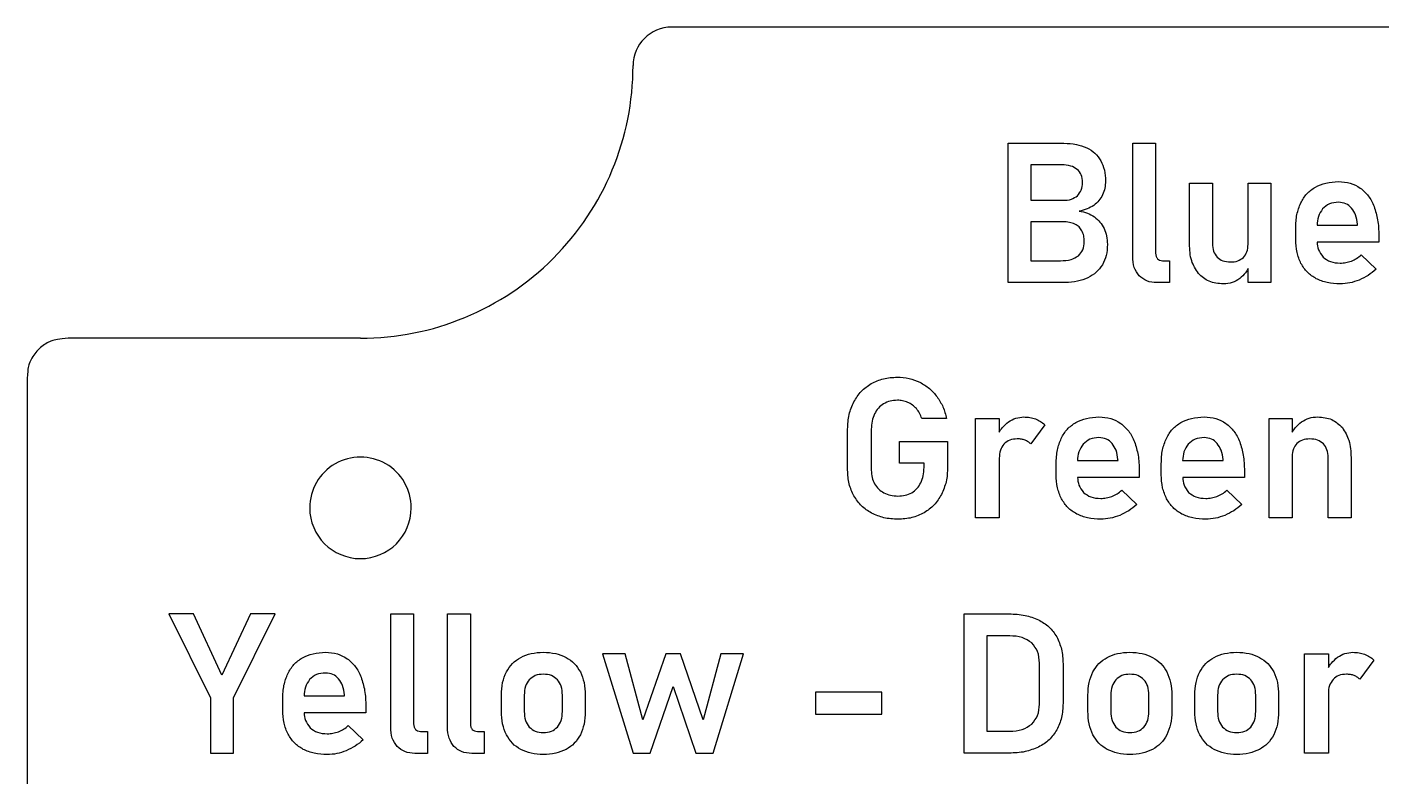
# Model space of a CAD drawing. Extents: x -56 to 56, y -81 to 81.
# Drawn here: x -55.68 to -14.32, y 57.79 to 80.68 of the extents above; entities that cross this region are included whole.
import ezdxf

# ---------------------------------------------------------------- set-up
doc = ezdxf.new("R2010")
doc.units = 0
doc.layers.get('0').update_dxf_attribs({"linetype": 'CONTINUOUS'})

msp = doc.modelspace()

# ---------------------------------------------------------------- linework, layer by layer
at = {"color": 7}
for points in [[(36.000001, 80.677107), (-36.000001, 80.677107)], [(-23.974211, 72.881096), (-25.727994, 72.881096), (-25.727994, 77.131098), (-24.023902, 77.131098)], [(-21.922285, 73.679068), (-21.922285, 77.131098), (-21.223695, 77.131098), (-21.223695, 73.775526)], [(-24.091129, 76.470506), (-25.029404, 76.470506), (-25.029404, 75.389005), (-24.050209, 75.389005)], [(-20.188963, 74.056131), (-20.188963, 75.91514), (-19.490373, 75.91514), (-19.490373, 74.070745)], [(-18.403029, 74.044439), (-18.403029, 75.91514), (-17.707362, 75.91514), (-17.707362, 72.881096), (-18.403029, 72.881096), (-18.403029, 73.307486)], [(-24.050209, 74.73426), (-25.029404, 74.73426), (-25.029404, 73.544612), (-24.123282, 73.544612)], [(-16.947388, 74.196435), (-16.947388, 74.538421)], [(-16.296193, 74.62611), (-15.059147, 74.62611), (-15.06207, 74.661187)], [(-23.401308, 74.126283), (-23.401308, 74.13506)], [(-22.696872, 74.047363), (-22.696872, 74.038586)], [(-14.410247, 74.313351), (-14.410247, 74.114591), (-16.29467, 74.114591)], [(-14.945154, 73.71999), (-14.489169, 73.290313)], [(-21.010318, 73.544612), (-20.802789, 73.544612), (-20.802789, 72.875251), (-21.182773, 72.875251)], [(-45.499999, 71.177106), (-54.42618, 71.177106)], [(-55.677105, 69.950583), (-55.677105, -69.92617)], [(-27.608926, 68.727556), (-28.363051, 68.727556)], [(-25.998368, 67.514522), (-25.998368, 65.696435), (-26.726188, 65.696435), (-26.726188, 68.730479), (-25.998368, 68.730479), (-25.998368, 68.310005)], [(-17.054076, 67.572982), (-17.054076, 65.696435), (-17.752666, 65.696435), (-17.752666, 68.730479), (-17.054076, 68.730479), (-17.054076, 68.310036)], [(-30.625432, 67.149152), (-30.625432, 68.403104)], [(-29.90346, 68.403104), (-29.90346, 67.149152)], [(-24.609956, 68.537561), (-25.036711, 67.950045)], [(-28.292902, 67.359605), (-29.047028, 67.359605), (-29.047028, 68.028965), (-27.57385, 68.028965), (-27.57385, 67.242686)], [(-23.608004, 67.441449), (-22.370961, 67.441449), (-22.373884, 67.476524)], [(-20.398582, 67.441449), (-19.161539, 67.441449), (-19.164463, 67.476524)], [(-15.256448, 67.537907), (-15.256448, 65.696435), (-15.955038, 65.696435), (-15.955038, 67.534983)], [(-28.292902, 67.230993), (-28.292902, 67.359605)], [(-24.2592, 67.011771), (-24.2592, 67.35376)], [(-21.722061, 67.12869), (-21.722061, 66.929927), (-23.60648, 66.929927)], [(-21.049778, 67.011771), (-21.049778, 67.35376)], [(-18.51264, 67.12869), (-18.51264, 66.929927), (-20.39706, 66.929927)], [(-22.256965, 66.535327), (-21.80098, 66.105649)], [(-19.047541, 66.535327), (-18.591559, 66.105649)], [(-44.575309, 59.309741), (-44.575309, 62.76177), (-43.876719, 62.76177), (-43.876719, 59.406199)], [(-42.841991, 59.309741), (-42.841991, 62.76177), (-42.143401, 62.76177), (-42.143401, 59.406199)], [(-25.698762, 58.511769), (-27.072558, 58.511769), (-27.072558, 62.76177), (-25.695839, 62.76177)], [(-25.678301, 62.09241), (-26.373968, 62.09241), (-26.373968, 59.181129), (-25.678301, 59.181129)], [(-24.769256, 60.011255), (-24.769256, 61.262287)], [(-24.050207, 61.238902), (-24.050207, 60.034637)], [(-15.950651, 60.329856), (-15.950651, 58.511769), (-16.678474, 58.511769), (-16.678474, 61.545813), (-15.950651, 61.545813), (-15.950651, 61.125353)], [(-14.562244, 61.3529), (-14.988994, 60.765381)], [(-47.872421, 59.827105), (-47.872421, 60.169093)], [(-47.221227, 60.256783), (-45.984183, 60.256783), (-45.987118, 60.29186)], [(-41.196356, 59.789109), (-41.196356, 60.283091)], [(-40.497766, 60.283091), (-40.497766, 59.780341)], [(-39.334423, 59.780341), (-39.334423, 60.283091)], [(-38.635833, 60.283091), (-38.635833, 59.780341)], [(-23.290233, 59.789109), (-23.290233, 60.283091)], [(-22.591643, 60.283091), (-22.591643, 59.780341)], [(-21.428301, 59.780341), (-21.428301, 60.283091)], [(-20.729711, 60.283091), (-20.729711, 59.780341)], [(-20.028197, 59.789109), (-20.028197, 60.283091)], [(-19.329607, 60.283091), (-19.329607, 59.780341)], [(-18.166265, 59.780341), (-18.166265, 60.283091)], [(-17.467675, 60.283091), (-17.467675, 59.780341)], [(-45.335283, 59.944027), (-45.335283, 59.745263), (-47.219703, 59.745263)], [(-45.870187, 59.350663), (-45.414204, 58.920988)], [(-43.663345, 59.175284), (-43.455813, 59.175284), (-43.455813, 58.505924), (-43.8358, 58.505924)], [(-41.930021, 59.175284), (-41.722492, 59.175284), (-41.722492, 58.505924), (-42.102478, 58.505924)]]:
    msp.add_lwpolyline(points, dxfattribs=at)
for points in [[(-43.950001, 65.999999), (-43.950001, 65.999999)], [(-48.857464, 62.76177), (-49.728509, 60.888145), (-50.599554, 62.76177), (-51.350759, 62.76177), (-50.076343, 60.195402), (-50.076343, 58.511769), (-49.377752, 58.511769), (-49.377752, 60.195402), (-48.106259, 62.76177), (-48.857464, 62.76177), (-48.857464, 62.76177)], [(-36.651136, 58.511769), (-35.955467, 60.54908), (-35.2598, 58.511769), (-34.736591, 58.511769), (-33.801239, 61.545813), (-34.496906, 61.545813), (-35.034734, 59.526042), (-35.733324, 61.545813), (-36.177612, 61.545813), (-36.876203, 59.526042), (-37.414031, 61.545813), (-38.109697, 61.545813), (-37.174348, 58.511769), (-36.651136, 58.511769), (-36.651136, 58.511769)], [(-31.60901, 59.70142), (-29.586315, 59.70142), (-29.586315, 60.370781), (-31.60901, 60.370781), (-31.60901, 59.70142), (-31.60901, 59.70142)]]:
    msp.add_lwpolyline(points, close=True, dxfattribs=at)
for points in [[(-36.000001, 80.677107), (-36.650098, 80.677106), (-37.177105, 80.150097), (-37.177105, 79.5)], [(-39.614824, 73.614825), (-38.053979, 75.175671), (-37.177105, 77.292632), (-37.177105, 79.5)], [(-24.023902, 77.131098), (-23.895589, 77.127118), (-23.767276, 77.123111), (-23.643551, 77.096751)], [(-23.643551, 77.096751), (-23.535631, 77.07375), (-23.431202, 77.033737), (-23.326774, 76.993717)], [(-23.326774, 76.993717), (-23.238063, 76.943648), (-23.149352, 76.893579), (-23.076858, 76.826013)], [(-23.076858, 76.826013), (-23.006857, 76.760768), (-22.951976, 76.679212), (-22.897096, 76.597655)], [(-22.897096, 76.597655), (-22.854924, 76.504468), (-22.812752, 76.411284), (-22.788579, 76.313762)], [(-23.816371, 76.436526), (-23.902715, 76.464892), (-23.996922, 76.467698), (-24.091129, 76.470506)], [(-23.617608, 76.334587), (-23.682156, 76.374113), (-23.746704, 76.413638), (-23.816371, 76.436526)], [(-23.497038, 76.166883), (-23.523933, 76.228367), (-23.570771, 76.281479), (-23.617608, 76.334587)], [(-23.456845, 75.935601), (-23.461657, 76.016303), (-23.466469, 76.097002), (-23.497038, 76.166883)], [(-22.788579, 76.313762), (-22.761833, 76.205863), (-22.757121, 76.092655), (-22.752409, 75.979447)], [(-23.608839, 75.529309), (-23.564567, 75.584094), (-23.520296, 75.638879), (-23.494844, 75.701032)], [(-23.494844, 75.701032), (-23.465502, 75.772691), (-23.461173, 75.854146), (-23.456845, 75.935601)], [(-22.775063, 75.756204), (-22.790176, 75.687226), (-22.816598, 75.620689), (-22.843022, 75.554156)], [(-22.752409, 75.979447), (-22.755784, 75.904131), (-22.759157, 75.828814), (-22.775063, 75.756204)], [(-16.605401, 75.587768), (-16.531477, 75.667355), (-16.439097, 75.729864), (-16.346717, 75.792376)], [(-16.346717, 75.792376), (-16.240614, 75.840936), (-16.134511, 75.889492), (-16.023369, 75.917333)], [(-16.023369, 75.917333), (-15.899993, 75.948237), (-15.770407, 75.95361), (-15.640821, 75.958986)], [(-15.640821, 75.958986), (-15.517808, 75.952185), (-15.394795, 75.945355), (-15.280199, 75.910391)], [(-15.280199, 75.910391), (-15.173921, 75.877949), (-15.074882, 75.821279), (-14.975843, 75.764609)], [(-14.975843, 75.764609), (-14.888335, 75.69017), (-14.800826, 75.615731), (-14.732504, 75.526752)], [(-24.050209, 75.389005), (-23.962389, 75.392363), (-23.874569, 75.395722), (-23.795178, 75.424082)], [(-23.795178, 75.424082), (-23.729182, 75.447648), (-23.669011, 75.488477), (-23.608839, 75.529309)], [(-22.956285, 75.37841), (-23.001984, 75.324243), (-23.058421, 75.279167), (-23.114857, 75.234087)], [(-22.843022, 75.554156), (-22.877373, 75.49269), (-22.911724, 75.431231), (-22.956285, 75.37841)], [(-16.909027, 74.955675), (-16.883359, 75.075464), (-16.838645, 75.191314), (-16.793933, 75.307163)], [(-16.793933, 75.307163), (-16.737552, 75.406677), (-16.681171, 75.506195), (-16.605401, 75.587768)], [(-15.640821, 75.327624), (-15.737588, 75.32119), (-15.834355, 75.314783), (-15.918503, 75.2783)], [(-15.41502, 75.283778), (-15.483098, 75.314549), (-15.56196, 75.321088), (-15.640821, 75.327624)], [(-15.240373, 75.152246), (-15.295342, 75.203387), (-15.35031, 75.254531), (-15.41502, 75.283778)], [(-14.732504, 75.526752), (-14.658177, 75.429952), (-14.606555, 75.315943), (-14.554934, 75.201937)], [(-23.315811, 75.12594), (-23.392364, 75.094636), (-23.474296, 75.076672), (-23.556228, 75.058712)], [(-23.556228, 75.058712), (-23.470861, 75.042653), (-23.385495, 75.026612), (-23.305948, 74.995502)], [(-23.114857, 75.234087), (-23.180344, 75.194322), (-23.24583, 75.154554), (-23.315811, 75.12594)], [(-23.305948, 74.995502), (-23.23155, 74.966405), (-23.162243, 74.92414), (-23.092935, 74.881871)], [(-23.092935, 74.881871), (-23.032068, 74.832485), (-22.971202, 74.783099), (-22.921941, 74.72403)], [(-16.947388, 74.538421), (-16.942749, 74.679193), (-16.938109, 74.819963), (-16.909027, 74.955675)], [(-16.255374, 74.891735), (-16.284136, 74.808135), (-16.291925, 74.717697), (-16.296193, 74.62611)], [(-16.126032, 75.130323), (-16.176228, 75.053104), (-16.226424, 74.975882), (-16.255374, 74.891735)], [(-15.918503, 75.2783), (-15.99455, 75.245337), (-16.060291, 75.187828), (-16.126032, 75.130323)], [(-15.12126, 74.941793), (-15.150411, 75.015932), (-15.195392, 75.084089), (-15.240373, 75.152246)], [(-15.06207, 74.661187), (-15.07438, 74.757527), (-15.086688, 74.853866), (-15.12126, 74.941793)], [(-14.554934, 75.201937), (-14.51279, 75.067517), (-14.470645, 74.9331), (-14.44642, 74.795644)], [(-23.851447, 74.716359), (-23.916065, 74.730244), (-23.983137, 74.732248), (-24.050209, 74.734252)], [(-23.687761, 74.662647), (-23.741713, 74.683503), (-23.795666, 74.704362), (-23.851447, 74.716359)], [(-23.560612, 74.575324), (-23.597129, 74.610551), (-23.642445, 74.6366), (-23.687761, 74.662647)], [(-23.47146, 74.456579), (-23.49846, 74.498994), (-23.525459, 74.541412), (-23.560612, 74.575324)], [(-23.418845, 74.308969), (-23.430569, 74.359481), (-23.451015, 74.408029), (-23.471459, 74.456579)], [(-22.921941, 74.72403), (-22.872848, 74.665161), (-22.835282, 74.596677), (-22.797716, 74.52819)], [(-22.797716, 74.52819), (-22.768309, 74.453209), (-22.738904, 74.378229), (-22.722082, 74.300564)], [(-14.44642, 74.795644), (-14.418559, 74.63756), (-14.414404, 74.475454), (-14.410247, 74.313351)], [(-23.445883, 73.880022), (-23.413045, 73.95441), (-23.407176, 74.040347), (-23.401308, 74.126283)], [(-23.401308, 74.135052), (-23.403537, 74.193839), (-23.405767, 74.252623), (-23.418845, 74.308969)], [(-22.696872, 74.038594), (-22.702098, 73.926492), (-22.707325, 73.814391), (-22.734871, 73.707931)], [(-22.722082, 74.300564), (-22.704237, 74.218178), (-22.700554, 74.132769), (-22.696871, 74.047363)], [(-20.121369, 73.540226), (-20.17572, 73.702078), (-20.182342, 73.879105), (-20.188963, 74.056131)], [(-19.490373, 74.070745), (-19.486393, 73.988347), (-19.482417, 73.90595), (-19.454565, 73.83216)], [(-18.438105, 73.816448), (-18.410941, 73.886725), (-18.406985, 73.965583), (-18.403029, 74.044439)], [(-16.907196, 73.797813), (-16.937319, 73.926907), (-16.942354, 74.061671), (-16.947388, 74.196435)], [(-16.29467, 74.114591), (-16.289452, 74.0337), (-16.28007, 73.954345), (-16.252088, 73.881848)], [(-23.804676, 73.58261), (-23.72592, 73.608264), (-23.652765, 73.652435), (-23.579609, 73.696606)], [(-23.579609, 73.696606), (-23.527638, 73.754577), (-23.475667, 73.812551), (-23.445883, 73.880022)], [(-22.734871, 73.707931), (-22.760245, 73.609865), (-22.804556, 73.516587), (-22.848868, 73.423307)], [(-21.873691, 73.339273), (-21.911935, 73.44494), (-21.91711, 73.562002), (-21.922285, 73.679068)], [(-21.223695, 73.775526), (-21.222284, 73.741665), (-21.220847, 73.707804), (-21.20981, 73.677239)], [(-21.20981, 73.677239), (-21.200494, 73.651444), (-21.184325, 73.627986), (-21.168158, 73.604531)], [(-19.454565, 73.83216), (-19.43057, 73.768589), (-19.388859, 73.711405), (-19.347148, 73.654221)], [(-19.347148, 73.654221), (-19.291991, 73.611219), (-19.236834, 73.568217), (-19.174692, 73.543514)], [(-18.713593, 73.541688), (-18.652585, 73.565197), (-18.597957, 73.606055), (-18.543329, 73.646915)], [(-18.543329, 73.646915), (-18.502466, 73.701288), (-18.461603, 73.755658), (-18.438105, 73.816448)], [(-16.786625, 73.461306), (-16.833472, 73.571971), (-16.88032, 73.682636), (-16.907196, 73.797813)], [(-16.252088, 73.881848), (-16.220997, 73.801302), (-16.166939, 73.729222), (-16.112881, 73.657145)], [(-16.112881, 73.657145), (-16.04106, 73.603083), (-15.969239, 73.54902), (-15.88891, 73.517939)], [(-15.088014, 73.61403), (-15.03758, 73.644727), (-14.991367, 73.682359), (-14.945154, 73.71999)], [(-45.499999, 71.177106), (-43.292631, 71.177106), (-41.17567, 72.05398), (-39.614824, 73.614825)], [(-24.123282, 73.544612), (-24.014061, 73.547434), (-23.904839, 73.549974), (-23.804676, 73.58261)], [(-22.848868, 73.423307), (-22.90602, 73.340794), (-22.963173, 73.258281), (-23.035207, 73.192029)], [(-21.727907, 73.085705), (-21.784505, 73.16747), (-21.841103, 73.249233), (-21.873691, 73.339273)], [(-21.168158, 73.604531), (-21.146729, 73.587089), (-21.125299, 73.569617), (-21.100931, 73.559592)], [(-21.100931, 73.559592), (-21.073253, 73.548219), (-21.041786, 73.546413), (-21.010318, 73.544606)], [(-19.918589, 73.155856), (-19.997281, 73.280452), (-20.075973, 73.405045), (-20.121369, 73.540226)], [(-19.174692, 73.543514), (-19.103783, 73.51532), (-19.02378, 73.510971), (-18.943777, 73.506614)], [(-18.943777, 73.506614), (-18.86417, 73.51048), (-18.784564, 73.514346), (-18.713593, 73.541688)], [(-18.403029, 73.307486), (-18.425305, 73.262009), (-18.449588, 73.218005), (-18.479025, 73.17778)], [(-16.590054, 73.192393), (-16.667669, 73.269934), (-16.727147, 73.365621), (-16.786625, 73.461306)], [(-15.88891, 73.517939), (-15.796227, 73.482077), (-15.692217, 73.476808), (-15.588207, 73.471536)], [(-15.588207, 73.471536), (-15.530605, 73.474358), (-15.473003, 73.477124), (-15.416846, 73.487623)], [(-15.416846, 73.487623), (-15.359451, 73.498347), (-15.303565, 73.517095), (-15.247678, 73.535852)], [(-15.247678, 73.535843), (-15.193051, 73.559606), (-15.138425, 73.58335), (-15.088014, 73.61403)], [(-14.489169, 73.290313), (-14.568313, 73.222376), (-14.647457, 73.15444), (-14.73433, 73.098492)], [(-23.605916, 72.916174), (-23.725642, 72.890096), (-23.849926, 72.8856), (-23.974211, 72.881096)], [(-23.290236, 73.0214), (-23.394233, 72.980509), (-23.498231, 72.939618), (-23.605916, 72.916174)], [(-23.035207, 73.192029), (-23.109627, 73.123582), (-23.199931, 73.072491), (-23.290236, 73.0214)], [(-21.494434, 72.927863), (-21.579237, 72.963048), (-21.653572, 73.024378), (-21.727907, 73.085705)], [(-21.182773, 72.875251), (-21.291049, 72.881827), (-21.399325, 72.888403), (-21.494434, 72.927863)], [(-19.592313, 72.916902), (-19.712435, 72.97012), (-19.815512, 73.062988), (-19.918589, 73.155856)], [(-19.154231, 72.837253), (-19.307146, 72.84778), (-19.46006, 72.858307), (-19.592313, 72.916902)], [(-18.881666, 72.877444), (-18.967491, 72.848717), (-19.060861, 72.842985), (-19.154231, 72.837253)], [(-18.654403, 72.998015), (-18.727965, 72.951141), (-18.801526, 72.904267), (-18.881666, 72.877444)], [(-18.479025, 73.17778), (-18.527979, 73.110884), (-18.591192, 73.054451), (-18.654403, 72.998015)], [(-16.321873, 72.996553), (-16.417275, 73.055823), (-16.512677, 73.115089), (-16.590054, 73.192393)], [(-15.986461, 72.877077), (-16.101228, 72.903719), (-16.211551, 72.950133), (-16.321873, 72.996553)], [(-15.588207, 72.837253), (-15.72283, 72.842192), (-15.857453, 72.847131), (-15.986461, 72.877077)], [(-15.297007, 72.866847), (-15.392204, 72.84774), (-15.490206, 72.842491), (-15.588207, 72.837253)], [(-15.007996, 72.955631), (-15.103336, 72.921107), (-15.198675, 72.886583), (-15.297007, 72.866847)], [(-14.73433, 73.098492), (-14.820484, 73.04301), (-14.91424, 72.999322), (-15.007996, 72.955631)], [(-54.42618, 71.177106), (-54.685627, 71.151226), (-54.852753, 71.122189), (-54.92551, 71.098705)], [(-55.227988, 70.925155), (-55.33692, 70.836868), (-55.428995, 70.733264), (-55.502548, 70.617025)], [(-54.92551, 71.098705), (-55.00486, 71.073107), (-55.11905, 71.013443), (-55.227988, 70.925155)], [(-55.502548, 70.617025), (-55.576103, 70.500789), (-55.623401, 70.379586), (-55.642033, 70.288177)], [(-55.642033, 70.288177), (-55.653237, 70.233163), (-55.665768, 70.120531), (-55.677105, 69.950583)], [(-29.904921, 69.792978), (-29.783374, 69.850504), (-29.661829, 69.908032), (-29.534067, 69.940953)], [(-29.534067, 69.940953), (-29.396955, 69.976284), (-29.252683, 69.983284), (-29.108408, 69.99028)], [(-29.108408, 69.99028), (-28.987095, 69.984212), (-28.865779, 69.978144), (-28.74925, 69.951184)], [(-28.74925, 69.951184), (-28.63653, 69.925106), (-28.528289, 69.879508), (-28.420049, 69.833901)], [(-30.436899, 69.236151), (-30.36798, 69.349017), (-30.299059, 69.461881), (-30.20964, 69.555121)], [(-30.20964, 69.555121), (-30.12138, 69.647151), (-30.013151, 69.720066), (-29.904921, 69.792978)], [(-28.420049, 69.833901), (-28.319434, 69.776166), (-28.21882, 69.718435), (-28.131406, 69.645001)], [(-28.131406, 69.645001), (-28.043302, 69.570991), (-27.968609, 69.48103), (-27.893915, 69.391068)], [(-30.578298, 68.848127), (-30.546827, 68.981096), (-30.491865, 69.108623), (-30.436899, 69.236151)], [(-29.526397, 69.17623), (-29.583547, 69.135477), (-29.640699, 69.094721), (-29.686795, 69.043966)], [(-29.331285, 69.258438), (-29.398753, 69.24015), (-29.462575, 69.208194), (-29.526397, 69.17623)], [(-29.108408, 69.285842), (-29.184069, 69.281834), (-29.259728, 69.277827), (-29.331285, 69.258438)], [(-28.947282, 69.269402), (-28.99988, 69.28024), (-29.054146, 69.283062), (-29.108408, 69.285856)], [(-28.791267, 69.220076), (-28.842705, 69.239267), (-28.894143, 69.258438), (-28.947282, 69.269402)], [(-28.648039, 69.139329), (-28.692272, 69.171124), (-28.741771, 69.195601), (-28.791267, 69.220076)], [(-28.525275, 69.028622), (-28.564422, 69.067989), (-28.603569, 69.107359), (-28.648039, 69.139329)], [(-27.893915, 69.391068), (-27.828838, 69.290631), (-27.763761, 69.190194), (-27.71671, 69.081965)], [(-27.71671, 69.081965), (-27.667792, 68.969443), (-27.638359, 68.848499), (-27.608926, 68.727556)], [(-30.625432, 68.403104), (-30.618913, 68.553574), (-30.612393, 68.704044), (-30.578298, 68.848127)], [(-29.80554, 68.866395), (-29.834084, 68.795297), (-29.86263, 68.7242), (-29.87898, 68.650461)], [(-29.686795, 69.043966), (-29.734157, 68.991814), (-29.769847, 68.929105), (-29.80554, 68.866395)], [(-28.428453, 68.890511), (-28.45518, 68.939555), (-28.490226, 68.984087), (-28.525275, 69.028622)], [(-28.363051, 68.727556), (-28.381847, 68.783503), (-28.400637, 68.839451), (-28.428453, 68.890511)], [(-25.714841, 68.623791), (-25.643062, 68.667696), (-25.571283, 68.711599), (-25.493426, 68.736688)], [(-25.493426, 68.736688), (-25.416291, 68.761552), (-25.333189, 68.767933), (-25.250087, 68.774323)], [(-25.250087, 68.774323), (-25.186507, 68.772347), (-25.122927, 68.770118), (-25.060825, 68.759337)], [(-25.060825, 68.759337), (-25.003223, 68.749346), (-24.946892, 68.731876), (-24.890561, 68.714396)], [(-24.890561, 68.714401), (-24.838807, 68.692162), (-24.787053, 68.669954), (-24.740031, 68.640233)], [(-23.658531, 68.607713), (-23.552426, 68.656272), (-23.446322, 68.704828), (-23.335178, 68.732669)], [(-23.335178, 68.732669), (-23.211802, 68.763573), (-23.082218, 68.768946), (-22.952633, 68.774323)], [(-22.952633, 68.774323), (-22.82962, 68.767521), (-22.706606, 68.76072), (-22.59201, 68.72573)], [(-22.59201, 68.72573), (-22.485733, 68.693288), (-22.386695, 68.636618), (-22.287657, 68.579945)], [(-20.449109, 68.607713), (-20.343004, 68.656272), (-20.2369, 68.704828), (-20.125756, 68.732669)], [(-20.125756, 68.732669), (-20.00238, 68.763573), (-19.872794, 68.768949), (-19.743209, 68.774323)], [(-19.743209, 68.774323), (-19.620196, 68.767521), (-19.497184, 68.76072), (-19.382589, 68.72573)], [(-19.382589, 68.72573), (-19.276311, 68.693288), (-19.177273, 68.636618), (-19.078235, 68.579945)], [(-16.766162, 68.628174), (-16.692373, 68.670792), (-16.618584, 68.713411), (-16.539268, 68.737783)], [(-16.539268, 68.737783), (-16.455782, 68.763437), (-16.366173, 68.768881), (-16.276564, 68.774323)], [(-16.276564, 68.774323), (-16.125305, 68.763429), (-15.974046, 68.752535), (-15.843968, 68.693576)], [(-15.843968, 68.693576), (-15.724975, 68.639643), (-15.623708, 68.545488), (-15.522442, 68.451333)], [(-29.87898, 68.650461), (-29.896788, 68.570101), (-29.900118, 68.486603), (-29.903448, 68.403104)], [(-25.998368, 68.310005), (-25.970521, 68.356659), (-25.940695, 68.401682), (-25.906296, 68.442929)], [(-25.906296, 68.442929), (-25.850499, 68.509835), (-25.78267, 68.566813), (-25.714841, 68.623791)], [(-24.740031, 68.640233), (-24.693596, 68.610882), (-24.651776, 68.574221), (-24.609956, 68.537561)], [(-24.105744, 68.122499), (-24.049364, 68.222017), (-23.992984, 68.321531), (-23.917215, 68.403104)], [(-23.917215, 68.403104), (-23.843291, 68.482694), (-23.750911, 68.545203), (-23.658531, 68.607713)], [(-22.287657, 68.579945), (-22.20015, 68.505506), (-22.112642, 68.43107), (-22.04432, 68.342091)], [(-22.04432, 68.342091), (-21.969992, 68.245291), (-21.91837, 68.131282), (-21.866748, 68.017273)], [(-20.896323, 68.122499), (-20.839943, 68.222017), (-20.783563, 68.321531), (-20.707793, 68.403104)], [(-20.707793, 68.403104), (-20.633869, 68.482694), (-20.541489, 68.545203), (-20.449109, 68.607713)], [(-19.078235, 68.579945), (-18.990727, 68.505506), (-18.903218, 68.43107), (-18.834896, 68.342091)], [(-18.834896, 68.342091), (-18.760568, 68.245291), (-18.708947, 68.131282), (-18.657326, 68.017273)], [(-17.054076, 68.310036), (-17.025086, 68.358685), (-16.994007, 68.405599), (-16.957984, 68.448412)], [(-16.957984, 68.448412), (-16.902004, 68.514938), (-16.834083, 68.571557), (-16.766162, 68.628174)], [(-15.522442, 68.451333), (-15.445036, 68.324754), (-15.367631, 68.198174), (-15.322947, 68.061483)], [(-25.853681, 67.948583), (-25.895821, 67.888433), (-25.937961, 67.82828), (-25.962195, 67.761879)], [(-25.6794, 68.065869), (-25.742651, 68.039707), (-25.798166, 67.99415), (-25.853681, 67.948583)], [(-25.445928, 68.104962), (-25.527026, 68.100136), (-25.608124, 68.095338), (-25.6794, 68.065869)], [(-25.319509, 68.095096), (-25.360957, 68.102405), (-25.403443, 68.103675), (-25.445928, 68.104973)], [(-25.209167, 68.065502), (-25.245667, 68.077016), (-25.282167, 68.088503), (-25.319509, 68.095096)], [(-25.114901, 68.016909), (-25.144011, 68.036551), (-25.176589, 68.051024), (-25.209167, 68.065502)], [(-25.036711, 67.950045), (-25.061688, 67.973949), (-25.086662, 67.997859), (-25.114901, 68.016909)], [(-24.220834, 67.771011), (-24.195165, 67.890801), (-24.150454, 68.00665), (-24.105744, 68.122499)], [(-23.437845, 67.945659), (-23.488041, 67.86844), (-23.538236, 67.791218), (-23.567185, 67.707074)], [(-23.230314, 68.093636), (-23.306363, 68.060673), (-23.372104, 68.003167), (-23.437845, 67.945659)], [(-22.952633, 68.14296), (-23.0494, 68.136526), (-23.146167, 68.130119), (-23.230314, 68.093636)], [(-22.726831, 68.099117), (-22.79491, 68.129888), (-22.873771, 68.136424), (-22.952633, 68.14296)], [(-22.552185, 67.967582), (-22.607153, 68.018726), (-22.662121, 68.069868), (-22.726831, 68.099117)], [(-22.433073, 67.757129), (-22.462225, 67.831269), (-22.507205, 67.899425), (-22.552185, 67.967582)], [(-21.866748, 68.017273), (-21.824602, 67.882856), (-21.782456, 67.748436), (-21.758232, 67.61098)], [(-21.011414, 67.771011), (-20.985743, 67.890801), (-20.941034, 68.00665), (-20.896323, 68.122499)], [(-20.228424, 67.945659), (-20.278619, 67.86844), (-20.328815, 67.791218), (-20.357764, 67.707074)], [(-20.020892, 68.093636), (-20.096941, 68.060673), (-20.162683, 68.003167), (-20.228424, 67.945659)], [(-19.743209, 68.14296), (-19.839976, 68.136526), (-19.936744, 68.130119), (-20.020892, 68.093636)], [(-19.517412, 68.099117), (-19.58549, 68.129885), (-19.664349, 68.136424), (-19.743209, 68.14296)], [(-19.342763, 67.967582), (-19.397732, 68.018726), (-19.452701, 68.069868), (-19.517412, 68.099117)], [(-19.223652, 67.757129), (-19.252803, 67.831269), (-19.297783, 67.899425), (-19.342763, 67.967582)], [(-18.657326, 68.017273), (-18.615181, 67.882856), (-18.573035, 67.748436), (-18.54881, 67.61098)], [(-16.913774, 67.96612), (-16.95464, 67.912382), (-16.995507, 67.858641), (-17.019, 67.798415)], [(-16.744242, 68.070252), (-16.804945, 68.046996), (-16.85936, 68.006557), (-16.913774, 67.96612)], [(-16.516249, 68.104962), (-16.595063, 68.101096), (-16.673878, 68.097201), (-16.744242, 68.070252)], [(-16.278028, 68.067695), (-16.351293, 68.096462), (-16.433771, 68.100712), (-16.516249, 68.104962)], [(-16.101188, 67.955889), (-16.157823, 67.999312), (-16.214457, 68.042732), (-16.278028, 68.067695)], [(-15.991573, 67.776128), (-16.016053, 67.840438), (-16.058621, 67.898164), (-16.101188, 67.955889)], [(-15.322947, 68.061483), (-15.269096, 67.896747), (-15.262772, 67.717327), (-15.256448, 67.537907)], [(-44.724731, 67.343118), (-45.20444, 67.620207), (-45.795562, 67.620207), (-46.275271, 67.343118)], [(-25.962195, 67.761879), (-25.990251, 67.68501), (-25.994309, 67.599767), (-25.998368, 67.514522)], [(-24.2592, 67.35376), (-24.254557, 67.49453), (-24.249915, 67.635299), (-24.220834, 67.771011)], [(-23.567185, 67.707074), (-23.595947, 67.623471), (-23.603736, 67.533033), (-23.608004, 67.441449)], [(-22.373884, 67.476524), (-22.386194, 67.572863), (-22.398502, 67.669205), (-22.433073, 67.757129)], [(-21.758232, 67.61098), (-21.730374, 67.452896), (-21.726217, 67.290793), (-21.722061, 67.12869)], [(-21.049778, 67.35376), (-21.045136, 67.49453), (-21.040496, 67.635299), (-21.011414, 67.771011)], [(-20.357764, 67.707074), (-20.386525, 67.623471), (-20.394314, 67.533033), (-20.398582, 67.441449)], [(-19.164462, 67.476524), (-19.176773, 67.572863), (-19.18908, 67.669205), (-19.223652, 67.757129)], [(-18.54881, 67.61098), (-18.520952, 67.452896), (-18.516795, 67.290793), (-18.51264, 67.12869)], [(-17.019, 67.798415), (-17.046073, 67.729014), (-17.050074, 67.650996), (-17.054076, 67.572982)], [(-15.955038, 67.534983), (-15.959127, 67.618309), (-15.963214, 67.701633), (-15.991573, 67.776128)], [(-46.275271, 67.343118), (-46.75498, 67.066029), (-47.050335, 66.553984), (-47.05, 65.999999)], [(-43.950001, 65.999999), (-43.949667, 66.553984), (-44.245022, 67.066029), (-44.724731, 67.343118)], [(-30.577567, 66.728974), (-30.611925, 66.86446), (-30.618678, 67.006804), (-30.625432, 67.149152)], [(-29.90346, 67.149152), (-29.899932, 67.073891), (-29.896404, 66.998631), (-29.878257, 66.927003)], [(-28.317382, 66.979985), (-28.299235, 67.061493), (-28.296074, 67.146245), (-28.292913, 67.230993)], [(-27.57385, 67.242686), (-27.58033, 67.092134), (-27.58681, 66.941586), (-27.620616, 66.7973)], [(-24.219007, 66.61315), (-24.249131, 66.742244), (-24.254165, 66.877008), (-24.2592, 67.011771)], [(-21.009586, 66.61315), (-21.039709, 66.742244), (-21.044744, 66.877008), (-21.049778, 67.011771)], [(-30.433975, 66.362872), (-30.489796, 66.482927), (-30.545617, 66.602984), (-30.577567, 66.728974)], [(-29.878257, 66.927003), (-29.861437, 66.860619), (-29.832026, 66.797353), (-29.802624, 66.73409)], [(-29.802616, 66.73409), (-29.765385, 66.677928), (-29.728154, 66.621766), (-29.680947, 66.575882)], [(-28.509567, 66.590862), (-28.462162, 66.64155), (-28.426492, 66.703167), (-28.390819, 66.764782)], [(-28.390819, 66.764782), (-28.362281, 66.835637), (-28.333742, 66.906494), (-28.317382, 66.979985)], [(-27.620616, 66.7973), (-27.651842, 66.664029), (-27.706381, 66.536103), (-27.76092, 66.408177)], [(-24.098437, 66.276645), (-24.145284, 66.387307), (-24.192131, 66.497972), (-24.219007, 66.61315)], [(-23.60648, 66.929927), (-23.601259, 66.849039), (-23.591881, 66.769681), (-23.563897, 66.697187)], [(-23.563897, 66.697187), (-23.532806, 66.616641), (-23.478749, 66.544561), (-23.424692, 66.472481)], [(-20.889015, 66.276645), (-20.935862, 66.387307), (-20.982709, 66.497972), (-21.009586, 66.61315)], [(-20.39706, 66.929927), (-20.391841, 66.849039), (-20.38246, 66.769681), (-20.354478, 66.697187)], [(-20.354478, 66.697187), (-20.323387, 66.616641), (-20.269328, 66.544561), (-20.21527, 66.472481)], [(-30.203428, 66.06217), (-30.292929, 66.149413), (-30.363454, 66.256141), (-30.433975, 66.362872)], [(-29.680947, 66.575882), (-29.633288, 66.529558), (-29.575458, 66.493713), (-29.517625, 66.457868)], [(-29.517625, 66.457868), (-29.452327, 66.429321), (-29.387027, 66.400772), (-29.318864, 66.384428)], [(-29.318864, 66.384428), (-29.245103, 66.366733), (-29.167986, 66.363346), (-29.090871, 66.359959)], [(-29.090871, 66.359948), (-29.014595, 66.363617), (-28.938319, 66.367258), (-28.865805, 66.385884)], [(-28.865805, 66.385884), (-28.798353, 66.403213), (-28.734159, 66.433453), (-28.669965, 66.463707)], [(-28.669965, 66.463713), (-28.612804, 66.502657), (-28.555642, 66.541598), (-28.509567, 66.590862)], [(-27.76092, 66.408177), (-27.829499, 66.294873), (-27.898078, 66.181567), (-27.987451, 66.088112)], [(-23.901868, 66.007729), (-23.979482, 66.08527), (-24.038959, 66.180957), (-24.098437, 66.276645)], [(-23.424692, 66.472481), (-23.352871, 66.418419), (-23.281049, 66.364357), (-23.200719, 66.333275)], [(-23.200719, 66.333275), (-23.108037, 66.297413), (-23.004028, 66.292144), (-22.900019, 66.286875)], [(-22.900019, 66.286875), (-22.842416, 66.289697), (-22.784815, 66.292463), (-22.728657, 66.302962)], [(-22.728657, 66.302962), (-22.671263, 66.313686), (-22.615378, 66.332434), (-22.559492, 66.351191)], [(-22.559492, 66.35118), (-22.504865, 66.374943), (-22.450237, 66.398686), (-22.399826, 66.429369)], [(-22.399826, 66.429369), (-22.349392, 66.460067), (-22.303179, 66.497695), (-22.256965, 66.535327)], [(-20.692444, 66.007729), (-20.770059, 66.08527), (-20.829537, 66.180957), (-20.889015, 66.276645)], [(-20.21527, 66.472481), (-20.143449, 66.418419), (-20.071628, 66.364357), (-19.991297, 66.333275)], [(-19.991297, 66.333275), (-19.898615, 66.297413), (-19.794606, 66.292144), (-19.690597, 66.286875)], [(-19.690597, 66.286875), (-19.632996, 66.289697), (-19.575395, 66.292463), (-19.519238, 66.302962)], [(-19.519238, 66.302962), (-19.461843, 66.313686), (-19.405957, 66.332434), (-19.350071, 66.351191)], [(-19.350071, 66.35118), (-19.295442, 66.374943), (-19.240814, 66.398686), (-19.190402, 66.429369)], [(-19.190402, 66.429369), (-19.139968, 66.460067), (-19.093755, 66.497695), (-19.047541, 66.535327)], [(-47.05, 65.999999), (-47.049484, 65.144323), (-46.355677, 64.450935), (-45.500001, 64.450935)], [(-45.500001, 64.450935), (-44.644325, 64.450935), (-43.950517, 65.144323), (-43.950001, 65.999999)], [(-29.894691, 65.838198), (-30.004012, 65.906273), (-30.113334, 65.974348), (-30.203428, 66.06217)], [(-29.519821, 65.698989), (-29.648415, 65.729969), (-29.771552, 65.784082), (-29.894691, 65.838198)], [(-28.292902, 65.849891), (-28.414816, 65.792363), (-28.536731, 65.734834), (-28.664848, 65.701913)], [(-27.987451, 66.088112), (-28.07574, 65.995791), (-28.184321, 65.92284), (-28.292902, 65.849891)], [(-23.633685, 65.811892), (-23.729088, 65.871159), (-23.824491, 65.930429), (-23.901868, 66.007729)], [(-23.298273, 65.692416), (-23.413039, 65.719058), (-23.523362, 65.765472), (-23.633685, 65.811892)], [(-22.319808, 65.77097), (-22.415146, 65.736446), (-22.510485, 65.701919), (-22.608816, 65.682186)], [(-22.046146, 65.913831), (-22.1323, 65.858349), (-22.226054, 65.814658), (-22.319808, 65.77097)], [(-21.80098, 66.105649), (-21.880126, 66.037713), (-21.959272, 65.969776), (-22.046146, 65.913831)], [(-20.424261, 65.811892), (-20.519664, 65.871159), (-20.615067, 65.930429), (-20.692444, 66.007729)], [(-20.088851, 65.692416), (-20.203617, 65.719058), (-20.313939, 65.765472), (-20.424261, 65.811892)], [(-19.110386, 65.77097), (-19.205725, 65.736446), (-19.301063, 65.701919), (-19.399395, 65.682186)], [(-18.836722, 65.913831), (-18.922876, 65.858349), (-19.016631, 65.814658), (-19.110386, 65.77097)], [(-18.591559, 66.105649), (-18.670703, 66.037713), (-18.749848, 65.969776), (-18.836722, 65.913831)], [(-29.090871, 65.652589), (-29.235973, 65.65908), (-29.381072, 65.665571), (-29.519821, 65.698989)], [(-28.664848, 65.701913), (-28.80211, 65.666644), (-28.946492, 65.659617), (-29.090871, 65.652589)], [(-22.900019, 65.652589), (-23.034642, 65.657528), (-23.169264, 65.662467), (-23.298273, 65.692416)], [(-22.608816, 65.682186), (-22.704014, 65.663079), (-22.802016, 65.65783), (-22.900019, 65.652589)], [(-19.690597, 65.652589), (-19.82522, 65.657528), (-19.959843, 65.662467), (-20.088851, 65.692416)], [(-19.399395, 65.682186), (-19.494592, 65.663079), (-19.592595, 65.65783), (-19.690597, 65.652589)], [(-25.695839, 62.76177), (-25.532372, 62.756408), (-25.368904, 62.751074), (-25.211355, 62.717196)], [(-25.211355, 62.717196), (-25.072621, 62.687365), (-24.938477, 62.635416), (-24.804332, 62.583471)], [(-24.804332, 62.583471), (-24.689239, 62.517857), (-24.574146, 62.452246), (-24.47988, 62.364246)], [(-25.294296, 62.038333), (-25.413925, 62.081019), (-25.546113, 62.086714), (-25.678301, 62.09241)], [(-24.47988, 62.364246), (-24.387676, 62.278171), (-24.315398, 62.170675), (-24.243121, 62.06318)], [(-24.243121, 62.06318), (-24.186899, 61.939423), (-24.130677, 61.815662), (-24.098437, 61.686117)], [(-25.007479, 61.876109), (-25.100062, 61.939087), (-25.192645, 62.002065), (-25.294296, 62.038333)], [(-24.82881, 61.614503), (-24.868649, 61.709657), (-24.938064, 61.792884), (-25.007479, 61.876109)], [(-24.098437, 61.686117), (-24.062529, 61.541833), (-24.056368, 61.390368), (-24.050207, 61.238902)], [(-47.718966, 60.937836), (-47.662586, 61.03735), (-47.606204, 61.136867), (-47.530436, 61.218441)], [(-47.530436, 61.218441), (-47.456511, 61.298027), (-47.364131, 61.36054), (-47.271751, 61.423049)], [(-47.271751, 61.423049), (-47.165647, 61.471608), (-47.059542, 61.520167), (-46.948398, 61.548006)], [(-46.948398, 61.548006), (-46.825024, 61.578909), (-46.695439, 61.584285), (-46.565854, 61.589659)], [(-46.565854, 61.589659), (-46.442842, 61.582857), (-46.319829, 61.576056), (-46.205233, 61.541063)], [(-46.205233, 61.541063), (-46.098954, 61.508624), (-45.999916, 61.451951), (-45.900879, 61.395281)], [(-45.900879, 61.395281), (-45.81337, 61.320842), (-45.725865, 61.246403), (-45.657541, 61.157424)], [(-41.045824, 60.988988), (-40.990074, 61.080982), (-40.934321, 61.172975), (-40.860946, 61.24767)], [(-40.860946, 61.24767), (-40.788028, 61.321903), (-40.697703, 61.379053), (-40.607378, 61.436203)], [(-40.607378, 61.436203), (-40.503244, 61.480924), (-40.399106, 61.525645), (-40.2906, 61.551294)], [(-40.2906, 61.551294), (-40.1694, 61.579945), (-40.042747, 61.584802), (-39.916094, 61.589659)], [(-39.916094, 61.589659), (-39.788815, 61.584889), (-39.661533, 61.58012), (-39.539762, 61.551294)], [(-39.539762, 61.551294), (-39.431381, 61.52564), (-39.327365, 61.480919), (-39.223352, 61.436203)], [(-39.223352, 61.436203), (-39.133427, 61.379003), (-39.043503, 61.321799), (-38.970879, 61.24767)], [(-38.970879, 61.24767), (-38.897645, 61.172918), (-38.842007, 61.080953), (-38.786367, 60.988988)], [(-24.769256, 61.262287), (-24.776571, 61.384749), (-24.783889, 61.50721), (-24.82881, 61.614503)], [(-23.139701, 60.988988), (-23.08395, 61.080982), (-23.028199, 61.172975), (-22.954824, 61.24767)], [(-22.954824, 61.24767), (-22.881905, 61.321903), (-22.791579, 61.379053), (-22.701254, 61.436203)], [(-22.701254, 61.436203), (-22.597119, 61.480924), (-22.492984, 61.525645), (-22.384479, 61.551294)], [(-22.384479, 61.551294), (-22.263278, 61.579945), (-22.136625, 61.584802), (-22.009971, 61.589659)], [(-22.009971, 61.589659), (-21.88269, 61.584889), (-21.755408, 61.58012), (-21.633639, 61.551294)], [(-21.633639, 61.551294), (-21.525257, 61.52564), (-21.421242, 61.480919), (-21.317227, 61.436203)], [(-21.317227, 61.436203), (-21.227303, 61.379), (-21.137378, 61.321799), (-21.064756, 61.24767)], [(-21.064756, 61.24767), (-20.991523, 61.172918), (-20.935883, 61.080953), (-20.880244, 60.988988)], [(-19.877665, 60.988988), (-19.821914, 61.080982), (-19.766163, 61.172975), (-19.692788, 61.24767)], [(-19.692788, 61.24767), (-19.619869, 61.321903), (-19.529543, 61.379053), (-19.439218, 61.436203)], [(-19.439218, 61.436203), (-19.335083, 61.480924), (-19.230948, 61.525645), (-19.122443, 61.551294)], [(-19.122443, 61.551294), (-19.001242, 61.579945), (-18.874589, 61.584802), (-18.747935, 61.589659)], [(-18.747935, 61.589659), (-18.620654, 61.584889), (-18.493373, 61.58012), (-18.371603, 61.551294)], [(-18.371603, 61.551294), (-18.263221, 61.52564), (-18.159206, 61.480919), (-18.055191, 61.436203)], [(-18.055191, 61.436203), (-17.965267, 61.379), (-17.875343, 61.321799), (-17.80272, 61.24767)], [(-17.80272, 61.24767), (-17.729487, 61.172918), (-17.673847, 61.080953), (-17.618208, 60.988988)], [(-15.950651, 61.125353), (-15.922804, 61.172001), (-15.89298, 61.217021), (-15.858583, 61.258265)], [(-15.858583, 61.258265), (-15.802785, 61.325171), (-15.734954, 61.382149), (-15.667124, 61.439124)], [(-15.667124, 61.439124), (-15.595345, 61.483032), (-15.523566, 61.526938), (-15.445709, 61.552027)], [(-15.445709, 61.552027), (-15.368575, 61.576891), (-15.285475, 61.583269), (-15.202374, 61.589659)], [(-15.202374, 61.589659), (-15.138795, 61.587683), (-15.075215, 61.585454), (-15.013113, 61.574673)], [(-15.013113, 61.574673), (-14.955511, 61.564682), (-14.89918, 61.547213), (-14.842848, 61.529735)], [(-14.842848, 61.52974), (-14.791094, 61.507501), (-14.739339, 61.48529), (-14.692316, 61.455567)], [(-14.692316, 61.455567), (-14.645883, 61.426218), (-14.604064, 61.389558), (-14.562244, 61.3529)], [(-47.834059, 60.58635), (-47.808377, 60.70614), (-47.763678, 60.821989), (-47.718966, 60.937836)], [(-46.843538, 60.908973), (-46.919586, 60.876009), (-46.985326, 60.818504), (-47.051067, 60.760998)], [(-46.565854, 60.958297), (-46.662622, 60.951862), (-46.759388, 60.945456), (-46.843538, 60.908973)], [(-46.340054, 60.914453), (-46.408134, 60.945221), (-46.486993, 60.95176), (-46.565854, 60.958297)], [(-46.165409, 60.782918), (-46.220377, 60.834062), (-46.275343, 60.885204), (-46.340054, 60.914453)], [(-45.657541, 61.157424), (-45.583213, 61.060625), (-45.531591, 60.946616), (-45.47997, 60.832609)], [(-45.47997, 60.832609), (-45.437826, 60.698189), (-45.395679, 60.563773), (-45.371456, 60.426316)], [(-41.158724, 60.665635), (-41.13355, 60.776167), (-41.08969, 60.882579), (-41.045824, 60.988988)], [(-40.162356, 60.878645), (-40.229048, 60.85079), (-40.287411, 60.802239), (-40.345772, 60.753688)], [(-39.916094, 60.920298), (-40.001698, 60.915162), (-40.087302, 60.909997), (-40.162356, 60.878645)], [(-39.669836, 60.878645), (-39.74489, 60.909997), (-39.830491, 60.915148), (-39.916094, 60.920298)], [(-39.486419, 60.753688), (-39.54478, 60.802239), (-39.603141, 60.850787), (-39.669836, 60.878645)], [(-38.786367, 60.988988), (-38.742501, 60.882579), (-38.698636, 60.776167), (-38.673467, 60.665635)], [(-23.252601, 60.665635), (-23.227433, 60.776167), (-23.183567, 60.882579), (-23.139701, 60.988988)], [(-22.256234, 60.878645), (-22.322926, 60.85079), (-22.381287, 60.802239), (-22.439649, 60.753688)], [(-22.009971, 60.920298), (-22.095575, 60.915162), (-22.18118, 60.909997), (-22.256234, 60.878645)], [(-21.763713, 60.878645), (-21.838766, 60.909997), (-21.924368, 60.915148), (-22.009971, 60.920298)], [(-21.580295, 60.753688), (-21.638658, 60.802239), (-21.69702, 60.850787), (-21.763713, 60.878645)], [(-20.880244, 60.988988), (-20.836378, 60.882579), (-20.792513, 60.776167), (-20.767345, 60.665635)], [(-19.990563, 60.665635), (-19.965395, 60.776167), (-19.92153, 60.882579), (-19.877665, 60.988988)], [(-18.994198, 60.878645), (-19.06089, 60.85079), (-19.119251, 60.802239), (-19.177613, 60.753688)], [(-18.747935, 60.920298), (-18.83354, 60.915162), (-18.919144, 60.909997), (-18.994198, 60.878645)], [(-18.501677, 60.878645), (-18.57673, 60.909997), (-18.662332, 60.915148), (-18.747935, 60.920298)], [(-18.31826, 60.753688), (-18.376622, 60.802239), (-18.434984, 60.850787), (-18.501677, 60.878645)], [(-17.618208, 60.988988), (-17.574341, 60.882579), (-17.530475, 60.776167), (-17.505307, 60.665635)], [(-15.631685, 60.881202), (-15.694936, 60.85504), (-15.750453, 60.809487), (-15.805969, 60.763919)], [(-15.398211, 60.920298), (-15.47931, 60.915472), (-15.560409, 60.910675), (-15.631685, 60.881202)], [(-15.271797, 60.910432), (-15.313243, 60.917741), (-15.355727, 60.919011), (-15.398211, 60.92031)], [(-15.161452, 60.880838), (-15.197953, 60.892353), (-15.234454, 60.903839), (-15.271797, 60.910432)], [(-15.067186, 60.832242), (-15.096296, 60.851885), (-15.128874, 60.86636), (-15.161452, 60.880838)], [(-14.988994, 60.765381), (-15.013971, 60.789285), (-15.038947, 60.813192), (-15.067186, 60.832242)], [(-47.872421, 60.169093), (-47.867793, 60.309866), (-47.863136, 60.450635), (-47.834059, 60.58635)], [(-47.18041, 60.522407), (-47.209171, 60.438807), (-47.21696, 60.348369), (-47.221227, 60.256783)], [(-47.051067, 60.760998), (-47.101263, 60.683776), (-47.151459, 60.606555), (-47.18041, 60.522407)], [(-46.046297, 60.572465), (-46.075448, 60.646605), (-46.120428, 60.714762), (-46.165409, 60.782918)], [(-45.987106, 60.29186), (-45.999411, 60.388199), (-46.011716, 60.484542), (-46.046297, 60.572465)], [(-45.371456, 60.426316), (-45.3436, 60.268232), (-45.339437, 60.10613), (-45.335283, 59.944027)], [(-41.196356, 60.283091), (-41.191671, 60.412335), (-41.186958, 60.541581), (-41.158724, 60.665635)], [(-40.459767, 60.552735), (-40.48981, 60.468768), (-40.493789, 60.375928), (-40.497766, 60.283091)], [(-40.345772, 60.753688), (-40.390024, 60.688834), (-40.434277, 60.623976), (-40.459767, 60.552735)], [(-39.372421, 60.552735), (-39.397906, 60.623976), (-39.442164, 60.688834), (-39.486419, 60.753688)], [(-39.334423, 60.283091), (-39.338402, 60.375928), (-39.342382, 60.468768), (-39.372421, 60.552735)], [(-38.673467, 60.665635), (-38.645222, 60.541581), (-38.640529, 60.412335), (-38.635833, 60.283091)], [(-23.290233, 60.283091), (-23.28554, 60.412335), (-23.280847, 60.541581), (-23.252601, 60.665635)], [(-22.553644, 60.552735), (-22.583687, 60.468768), (-22.587665, 60.375928), (-22.591643, 60.283091)], [(-22.439649, 60.753688), (-22.483902, 60.688834), (-22.528154, 60.623976), (-22.553644, 60.552735)], [(-21.4663, 60.552735), (-21.491791, 60.623976), (-21.536043, 60.688834), (-21.580295, 60.753688)], [(-21.428301, 60.283091), (-21.432278, 60.375928), (-21.436257, 60.468768), (-21.4663, 60.552735)], [(-20.767345, 60.665635), (-20.739099, 60.541581), (-20.734405, 60.412335), (-20.729711, 60.283091)], [(-20.028197, 60.283091), (-20.023504, 60.412335), (-20.018808, 60.541581), (-19.990563, 60.665635)], [(-19.291608, 60.552735), (-19.321652, 60.468768), (-19.32563, 60.375928), (-19.329607, 60.283091)], [(-19.177613, 60.753688), (-19.221866, 60.688834), (-19.266118, 60.623976), (-19.291608, 60.552735)], [(-18.204264, 60.552735), (-18.229755, 60.623976), (-18.274007, 60.688834), (-18.31826, 60.753688)], [(-18.166265, 60.283091), (-18.170242, 60.375928), (-18.174221, 60.468768), (-18.204264, 60.552735)], [(-17.505307, 60.665635), (-17.477061, 60.541581), (-17.472368, 60.412335), (-17.467675, 60.283091)], [(-15.914478, 60.577215), (-15.942531, 60.500346), (-15.946591, 60.415101), (-15.950651, 60.329856)], [(-15.805969, 60.763919), (-15.848107, 60.703766), (-15.890245, 60.643616), (-15.914478, 60.577215)], [(-24.828813, 59.660865), (-24.784175, 59.76766), (-24.776715, 59.889456), (-24.769256, 60.011255)], [(-24.050207, 60.034637), (-24.056413, 59.886222), (-24.062619, 59.737804), (-24.09734, 59.596193)], [(-47.832233, 59.428486), (-47.862355, 59.55758), (-47.867389, 59.692344), (-47.872421, 59.827105)], [(-47.219703, 59.745263), (-47.214482, 59.664373), (-47.205113, 59.585017), (-47.177122, 59.512523)], [(-41.158724, 59.401449), (-41.187062, 59.527227), (-41.191711, 59.658169), (-41.196356, 59.789109)], [(-40.497766, 59.780341), (-40.493702, 59.687312), (-40.489638, 59.594286), (-40.45977, 59.509963)], [(-39.372424, 59.509963), (-39.34256, 59.594286), (-39.338493, 59.687312), (-39.334423, 59.780341)], [(-38.635833, 59.780341), (-38.640461, 59.650358), (-38.645118, 59.520372), (-38.673467, 59.395601)], [(-25.007479, 59.398892), (-24.938059, 59.482235), (-24.868638, 59.565581), (-24.828813, 59.660865)], [(-24.09734, 59.596193), (-24.128833, 59.467749), (-24.183786, 59.3449), (-24.238739, 59.222051)], [(-23.252601, 59.401449), (-23.280941, 59.527227), (-23.285587, 59.658169), (-23.290233, 59.789109)], [(-22.591643, 59.780341), (-22.587576, 59.687312), (-22.583509, 59.594286), (-22.553644, 59.509963)], [(-21.466298, 59.509963), (-21.436433, 59.594286), (-21.432367, 59.687312), (-21.428301, 59.780341)], [(-20.729711, 59.780341), (-20.73435, 59.650358), (-20.738987, 59.520372), (-20.767343, 59.395601)], [(-19.990566, 59.401449), (-20.018905, 59.527227), (-20.023551, 59.658169), (-20.028197, 59.789109)], [(-19.329607, 59.780341), (-19.32554, 59.687312), (-19.321474, 59.594286), (-19.29161, 59.509963)], [(-18.204264, 59.509963), (-18.1744, 59.594286), (-18.170333, 59.687312), (-18.166265, 59.780341)], [(-17.467675, 59.780341), (-17.472315, 59.650358), (-17.476955, 59.520372), (-17.505309, 59.395601)], [(-47.711659, 59.091981), (-47.758508, 59.202646), (-47.805357, 59.313308), (-47.832233, 59.428486)], [(-47.177122, 59.512523), (-47.146029, 59.431974), (-47.091973, 59.359894), (-47.037916, 59.287818)], [(-47.037916, 59.287818), (-46.966093, 59.233755), (-46.894273, 59.179693), (-46.813941, 59.148612)], [(-46.813941, 59.148612), (-46.72126, 59.112752), (-46.617249, 59.107481), (-46.513242, 59.102211)], [(-46.341882, 59.118298), (-46.284487, 59.129023), (-46.228601, 59.147771), (-46.172715, 59.166527)], [(-46.172715, 59.166516), (-46.118086, 59.190279), (-46.063459, 59.214022), (-46.013048, 59.244705)], [(-46.013048, 59.244705), (-45.962612, 59.2754), (-45.916401, 59.313031), (-45.870187, 59.350663)], [(-44.526716, 58.969945), (-44.56496, 59.075612), (-44.570136, 59.192678), (-44.575309, 59.309741)], [(-43.876719, 59.406199), (-43.875308, 59.372338), (-43.873869, 59.338479), (-43.862834, 59.307915)], [(-43.862834, 59.307915), (-43.853521, 59.28212), (-43.837349, 59.258659), (-43.821181, 59.235206)], [(-43.821183, 59.235206), (-43.799763, 59.217736), (-43.778325, 59.200289), (-43.753955, 59.190265)], [(-43.753955, 59.190265), (-43.726269, 59.178891), (-43.69481, 59.177085), (-43.663345, 59.175279)], [(-42.793395, 58.969945), (-42.831639, 59.075612), (-42.836815, 59.192678), (-42.841991, 59.309741)], [(-42.143401, 59.406199), (-42.141989, 59.372338), (-42.14055, 59.338479), (-42.129515, 59.307915)], [(-42.129515, 59.307915), (-42.120202, 59.28212), (-42.104031, 59.258659), (-42.087865, 59.235206)], [(-42.087862, 59.235206), (-42.066441, 59.217736), (-42.045004, 59.200289), (-42.020634, 59.190265)], [(-42.020634, 59.190265), (-41.992948, 59.178891), (-41.961489, 59.177085), (-41.930021, 59.175279)], [(-41.045824, 59.074444), (-41.089687, 59.182086), (-41.133553, 59.289731), (-41.158724, 59.401449)], [(-40.45977, 59.509963), (-40.434285, 59.438022), (-40.39003, 59.372419), (-40.345772, 59.306817)], [(-40.345772, 59.306817), (-40.287504, 59.257411), (-40.22924, 59.208005), (-40.162356, 59.179667)], [(-40.162356, 59.179667), (-40.087471, 59.147934), (-40.001783, 59.142609), (-39.916094, 59.137286)], [(-39.916094, 59.137286), (-39.830409, 59.14262), (-39.744721, 59.147926), (-39.669836, 59.179667)], [(-39.669836, 59.179667), (-39.602952, 59.208008), (-39.544684, 59.257414), (-39.486419, 59.306817)], [(-39.486419, 59.306817), (-39.442161, 59.372419), (-39.397903, 59.438022), (-39.372424, 59.509963)], [(-38.673467, 59.395601), (-38.698641, 59.284835), (-38.742504, 59.178177), (-38.786367, 59.07152)], [(-25.678301, 59.181129), (-25.546069, 59.186887), (-25.413837, 59.192672), (-25.294294, 59.23557)], [(-25.294294, 59.23557), (-25.192563, 59.272081), (-25.100021, 59.335488), (-25.007479, 59.398892)], [(-24.238739, 59.222051), (-24.310151, 59.114164), (-24.381563, 59.006276), (-24.472942, 58.919526)], [(-23.139701, 59.074444), (-23.183565, 59.182086), (-23.22743, 59.289731), (-23.252601, 59.401449)], [(-22.553644, 59.509963), (-22.528165, 59.438022), (-22.483906, 59.372419), (-22.439649, 59.306817)], [(-22.439649, 59.306817), (-22.381383, 59.257411), (-22.323117, 59.208005), (-22.256234, 59.179667)], [(-22.256234, 59.179667), (-22.181348, 59.147934), (-22.095659, 59.142609), (-22.009971, 59.137286)], [(-22.009971, 59.137286), (-21.924283, 59.14262), (-21.838596, 59.147926), (-21.763711, 59.179667)], [(-21.763711, 59.179667), (-21.696828, 59.208008), (-21.638562, 59.257414), (-21.580295, 59.306817)], [(-21.580295, 59.306817), (-21.536037, 59.372419), (-21.491778, 59.438022), (-21.466298, 59.509963)], [(-20.767343, 59.395601), (-20.792514, 59.284835), (-20.836379, 59.178177), (-20.880244, 59.07152)], [(-19.877665, 59.074444), (-19.921529, 59.182086), (-19.965394, 59.289731), (-19.990566, 59.401449)], [(-19.29161, 59.509963), (-19.266131, 59.438022), (-19.221872, 59.372419), (-19.177613, 59.306817)], [(-19.177613, 59.306817), (-19.119347, 59.257411), (-19.061081, 59.208005), (-18.994198, 59.179667)], [(-18.994198, 59.179667), (-18.919312, 59.147934), (-18.833623, 59.142609), (-18.747935, 59.137286)], [(-18.747935, 59.137286), (-18.662248, 59.14262), (-18.57656, 59.147926), (-18.501675, 59.179667)], [(-18.501675, 59.179667), (-18.434792, 59.208008), (-18.376526, 59.257414), (-18.31826, 59.306817)], [(-18.31826, 59.306817), (-18.274002, 59.372419), (-18.229744, 59.438022), (-18.204264, 59.509963)], [(-17.505309, 59.395601), (-17.530481, 59.284835), (-17.574345, 59.178177), (-17.618208, 59.07152)], [(-47.515089, 58.823065), (-47.592705, 58.900606), (-47.652181, 58.996293), (-47.711659, 59.091981)], [(-47.246907, 58.627226), (-47.342309, 58.686495), (-47.437712, 58.745762), (-47.515089, 58.823065)], [(-46.513242, 59.102211), (-46.45564, 59.105034), (-46.398039, 59.107799), (-46.341882, 59.118298)], [(-45.414204, 58.920988), (-45.49335, 58.853049), (-45.572494, 58.785112), (-45.659367, 58.729167)], [(-44.380932, 58.71638), (-44.437531, 58.798142), (-44.494128, 58.879908), (-44.526716, 58.969945)], [(-42.64761, 58.71638), (-42.70421, 58.798142), (-42.760807, 58.879908), (-42.793395, 58.969945)], [(-40.860943, 58.813199), (-40.934471, 58.88871), (-40.990147, 58.981576), (-41.045824, 59.074444)], [(-40.607378, 58.622843), (-40.69774, 58.680617), (-40.788102, 58.73839), (-40.860943, 58.813199)], [(-38.970879, 58.812471), (-39.043531, 58.738043), (-39.133441, 58.680442), (-39.223352, 58.622843)], [(-38.786367, 59.07152), (-38.842033, 58.979479), (-38.897701, 58.887438), (-38.970879, 58.812471)], [(-24.472942, 58.919526), (-24.567272, 58.829974), (-24.682879, 58.762944), (-24.798486, 58.695919)], [(-22.954821, 58.813199), (-23.028348, 58.88871), (-23.084024, 58.981576), (-23.139701, 59.074444)], [(-22.701254, 58.622843), (-22.791616, 58.680617), (-22.881978, 58.73839), (-22.954821, 58.813199)], [(-21.064756, 58.812471), (-21.137407, 58.738043), (-21.227317, 58.680442), (-21.317227, 58.622843)], [(-20.880244, 59.07152), (-20.935911, 58.979479), (-20.991578, 58.887438), (-21.064756, 58.812471)], [(-19.692785, 58.813199), (-19.766312, 58.88871), (-19.821988, 58.981576), (-19.877665, 59.074444)], [(-19.439218, 58.622843), (-19.52958, 58.680617), (-19.619943, 58.73839), (-19.692785, 58.813199)], [(-17.80272, 58.812471), (-17.875371, 58.738043), (-17.965281, 58.680442), (-18.055191, 58.622843)], [(-17.618208, 59.07152), (-17.673875, 58.979479), (-17.729542, 58.887438), (-17.80272, 58.812471)], [(-46.911497, 58.50775), (-47.026263, 58.534392), (-47.136583, 58.580806), (-47.246907, 58.627226)], [(-46.513242, 58.467925), (-46.647865, 58.472864), (-46.782488, 58.477803), (-46.911497, 58.50775)], [(-46.222039, 58.497519), (-46.317236, 58.478413), (-46.41524, 58.473164), (-46.513242, 58.467925)], [(-45.933033, 58.586306), (-46.02837, 58.551782), (-46.123708, 58.517255), (-46.222039, 58.497519)], [(-45.659367, 58.729167), (-45.745521, 58.673685), (-45.839276, 58.629997), (-45.933033, 58.586306)], [(-44.147461, 58.558539), (-44.232263, 58.593723), (-44.306597, 58.65505), (-44.380932, 58.71638)], [(-43.8358, 58.505924), (-43.944074, 58.5125), (-44.052352, 58.519075), (-44.147461, 58.558539)], [(-42.414139, 58.558539), (-42.498941, 58.593723), (-42.573276, 58.65505), (-42.64761, 58.71638)], [(-42.102478, 58.505924), (-42.210753, 58.5125), (-42.31903, 58.519075), (-42.414139, 58.558539)], [(-40.2906, 58.506655), (-40.399163, 58.532535), (-40.503269, 58.577693), (-40.607378, 58.622843)], [(-39.916094, 58.467925), (-40.042778, 58.472836), (-40.169462, 58.477775), (-40.2906, 58.506655)], [(-39.539762, 58.506655), (-39.661471, 58.477583), (-39.788784, 58.472754), (-39.916094, 58.467925)], [(-39.223352, 58.622843), (-39.327339, 58.577699), (-39.431327, 58.532554), (-39.539762, 58.506655)], [(-25.209164, 58.557808), (-25.368201, 58.522843), (-25.533481, 58.517306), (-25.698762, 58.511769)], [(-24.798486, 58.695919), (-24.933763, 58.642265), (-25.06904, 58.588615), (-25.209164, 58.557808)], [(-22.384476, 58.506655), (-22.493038, 58.532535), (-22.597146, 58.577693), (-22.701254, 58.622843)], [(-22.009971, 58.467925), (-22.136655, 58.472836), (-22.263338, 58.477775), (-22.384476, 58.506655)], [(-21.633639, 58.506655), (-21.755346, 58.477583), (-21.882659, 58.472754), (-22.009971, 58.467925)], [(-21.317227, 58.622843), (-21.421214, 58.577699), (-21.525202, 58.532554), (-21.633639, 58.506655)], [(-19.122443, 58.506655), (-19.231004, 58.532535), (-19.335111, 58.577693), (-19.439218, 58.622843)], [(-18.747935, 58.467925), (-18.874619, 58.472836), (-19.001304, 58.477775), (-19.122443, 58.506655)], [(-18.371606, 58.506655), (-18.493312, 58.477583), (-18.620623, 58.472754), (-18.747935, 58.467925)], [(-18.055191, 58.622843), (-18.159179, 58.577699), (-18.263168, 58.532554), (-18.371606, 58.506655)]]:
    msp.add_open_spline(points, degree=3, dxfattribs=at)

doc.saveas('drawing.dxf')
